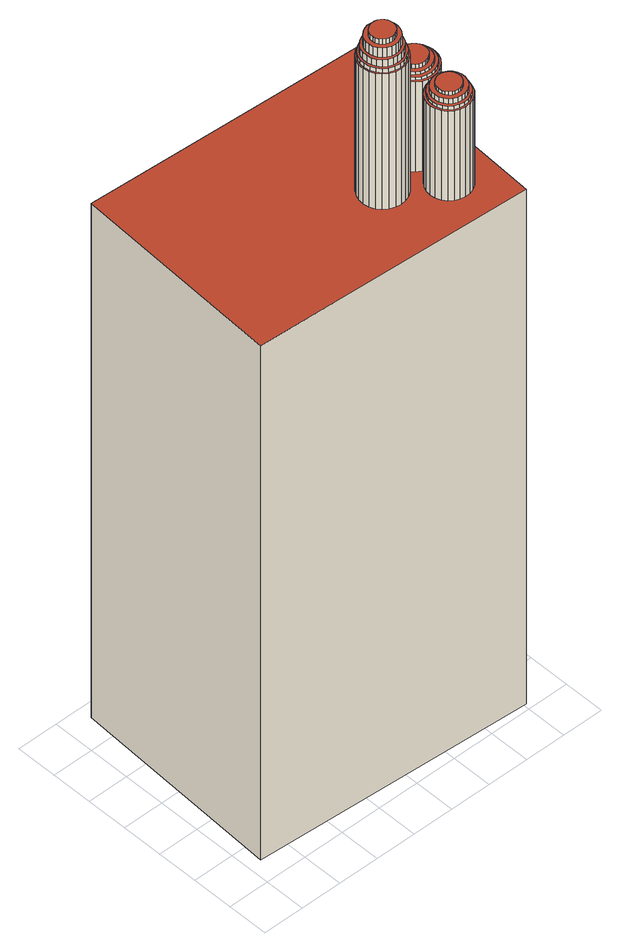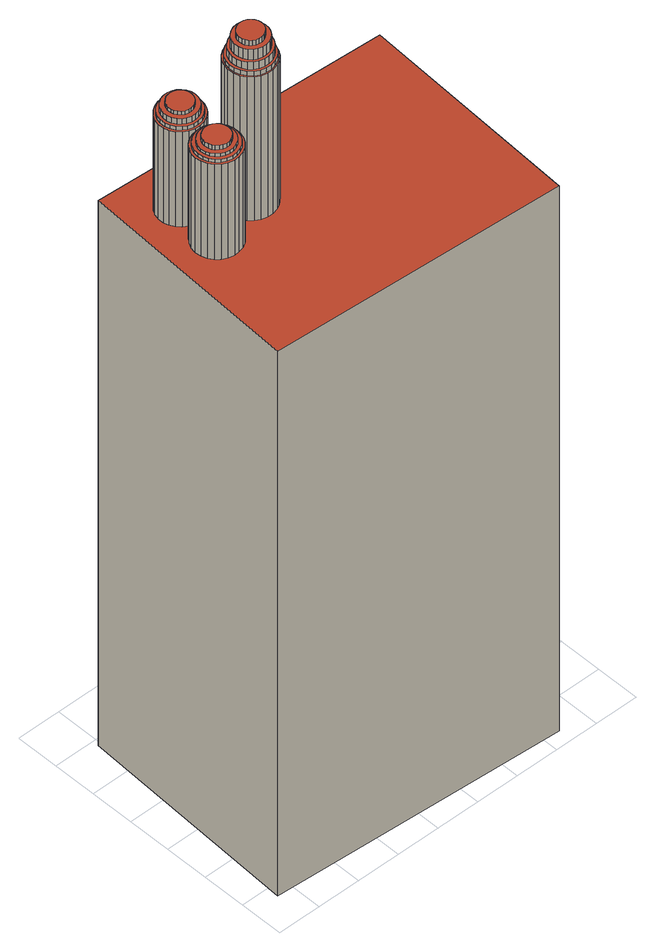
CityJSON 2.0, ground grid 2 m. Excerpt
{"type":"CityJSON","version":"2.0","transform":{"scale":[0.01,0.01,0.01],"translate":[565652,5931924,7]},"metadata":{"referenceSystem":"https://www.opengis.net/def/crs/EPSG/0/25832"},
"CityObjects":{
"building1":{"type":"Building","attributes":{"Grundfläche 2D":"138.914716","Grundhöhe NN":"7.517"},"children":["building1-1","building1-2","building1-3","building1-4","building1-5","building1-6","building1-7","building1-8","building1-9","building1-10","building1-11","building1-12","building1-13"],"geometry":[{"type":"Solid","lod":"3","boundaries":[[[[0,1,2,3]],[[2,1,4,5]],[[3,2,5,6]],[[0,3,6,7]],[[1,0,7,4]],[[5,4,7,6]]]],"semantics":{"surfaces":[{"type":"RoofSurface"},{"type":"WallSurface"},{"type":"GroundSurface"}],"values":[[0,1,1,1,1,2]]}}]},
"building1-1":{"type":"BuildingInstallation","parents":["building1"],"geometry":[{"type":"MultiSurface","lod":"3","boundaries":[[[8,9,10,11,12,13,14,15,16,17,18,19,20,21,22,23,24,25,26,27,28,29,30,31,32],[33,34,35,36,37,38,39,40,41,42,43,44,45,46,47,48,49,50,51,52,53,54,55,56,57]],[[17,16,58,59]],[[15,14,60,61]],[[16,15,61,58]],[[18,17,59,62]],[[19,18,62,63]],[[20,19,63,64]],[[21,20,64,65]],[[22,21,65,66]],[[23,22,66,67]],[[24,23,67,68]],[[25,24,68,69]],[[26,25,69,70]],[[27,26,70,71]],[[28,27,71,72]],[[29,28,72,73]],[[30,29,73,74]],[[31,30,74,75]],[[32,31,75,76]],[[8,32,76,77]],[[9,8,77,78]],[[10,9,78,79]],[[11,10,79,80]],[[12,11,80,81]],[[13,12,81,82]],[[14,13,82,60]]],"semantics":{"surfaces":[{"type":"RoofSurface"},{"type":"WallSurface"}],"values":[0,1,1,1,1,1,1,1,1,1,1,1,1,1,1,1,1,1,1,1,1,1,1,1,1,1]}}]},
"building1-2":{"type":"BuildingInstallation","parents":["building1"],"geometry":[{"type":"MultiSurface","lod":"3","boundaries":[[[83,84,85,86,87,88,89,90,91,92,93,94,95,96,97,98,99,100,101,102,103,104,105,106,107],[108,109,110,111,112,113,114,115,116,117,118,119,120,121,122,123,124,125,126,127,128,129,130,131,132]],[[86,85,46,45]],[[84,83,48,47]],[[85,84,47,46]],[[87,86,45,44]],[[88,87,44,43]],[[89,88,43,42]],[[90,89,42,41]],[[91,90,41,40]],[[92,91,40,39]],[[93,92,39,38]],[[94,93,38,37]],[[95,94,37,36]],[[96,95,36,35]],[[97,96,35,34]],[[98,97,34,33]],[[99,98,33,57]],[[100,99,57,56]],[[101,100,56,55]],[[102,101,55,54]],[[103,102,54,53]],[[104,103,53,52]],[[105,104,52,51]],[[106,105,51,50]],[[107,106,50,49]],[[83,107,49,48]]],"semantics":{"surfaces":[{"type":"RoofSurface"},{"type":"WallSurface"}],"values":[0,1,1,1,1,1,1,1,1,1,1,1,1,1,1,1,1,1,1,1,1,1,1,1,1,1]}}]},
"building1-3":{"type":"BuildingInstallation","parents":["building1"],"geometry":[{"type":"MultiSurface","lod":"3","boundaries":[[[133,134,135,136,137,138,139,140,141,142,143,144,145,146,147,148,149,150,151,152,153,154,155,156,157],[158,159,160,161,162,163,164,165,166,167,168,169,170,171,172,173,174,175,176,177,178,179,180,181,182]],[[183,184,142,141]],[[185,186,140,139]],[[186,183,141,140]],[[143,142,184,187]],[[187,188,144,143]],[[145,144,188,189]],[[146,145,189,190]],[[190,191,147,146]],[[191,192,148,147]],[[192,193,149,148]],[[193,194,150,149]],[[151,150,194,195]],[[195,196,152,151]],[[196,197,153,152]],[[197,198,154,153]],[[198,199,155,154]],[[199,200,156,155]],[[200,201,157,156]],[[133,157,201,202]],[[202,203,134,133]],[[135,134,203,204]],[[136,135,204,205]],[[205,206,137,136]],[[206,207,138,137]],[[207,185,139,138]]],"semantics":{"surfaces":[{"type":"RoofSurface"},{"type":"WallSurface"}],"values":[0,1,1,1,1,1,1,1,1,1,1,1,1,1,1,1,1,1,1,1,1,1,1,1,1,1]}}]},
"building1-4":{"type":"BuildingInstallation","parents":["building1"],"geometry":[{"type":"MultiSurface","lod":"3","boundaries":[[[208,209,210,211,212,213,214,215,216,217,218,219,220,221,222,223,224,225,226,227,228,229,230,231,232]],[[230,229,110,109]],[[231,230,109,108]],[[232,231,108,132]],[[214,213,126,125]],[[215,214,125,124]],[[213,212,127,126]],[[211,210,129,128]],[[212,211,128,127]],[[216,215,124,123]],[[217,216,123,122]],[[218,217,122,121]],[[219,218,121,120]],[[220,219,120,119]],[[221,220,119,118]],[[222,221,118,117]],[[223,222,117,116]],[[224,223,116,115]],[[225,224,115,114]],[[226,225,114,113]],[[227,226,113,112]],[[228,227,112,111]],[[229,228,111,110]],[[208,232,132,131]],[[209,208,131,130]],[[210,209,130,129]]],"semantics":{"surfaces":[{"type":"RoofSurface"},{"type":"WallSurface"}],"values":[0,1,1,1,1,1,1,1,1,1,1,1,1,1,1,1,1,1,1,1,1,1,1,1,1,1]}}]},
"building1-5":{"type":"BuildingInstallation","parents":["building1"],"geometry":[{"type":"MultiSurface","lod":"3","boundaries":[[[233,234,235,236,237,238,239,240,241,242,243,244,245,246,247,248,249,250,251,252,253,254,255,256,257]],[[238,237,258,259]],[[236,235,260,261]],[[237,236,261,258]],[[239,238,259,262]],[[240,239,262,263]],[[241,240,263,264]],[[242,241,264,265]],[[243,242,265,266]],[[244,243,266,267]],[[245,244,267,268]],[[246,245,268,269]],[[247,246,269,270]],[[248,247,270,271]],[[249,248,271,272]],[[250,249,272,273]],[[251,250,273,274]],[[252,251,274,275]],[[253,252,275,276]],[[254,253,276,277]],[[255,254,277,278]],[[256,255,278,279]],[[257,256,279,280]],[[233,257,280,281]],[[234,233,281,282]],[[235,234,282,260]]],"semantics":{"surfaces":[{"type":"RoofSurface"},{"type":"WallSurface"}],"values":[0,1,1,1,1,1,1,1,1,1,1,1,1,1,1,1,1,1,1,1,1,1,1,1,1,1]}}]},
"building1-6":{"type":"BuildingInstallation","parents":["building1"],"geometry":[{"type":"MultiSurface","lod":"3","boundaries":[[[283,284,285,286,287,288,289,290,291,292,293,294,295,296,297,298,299,300,301,302,303,304,305,306,307],[308,309,310,311,312,313,314,315,316,317,318,319,320,321,322,323,324,325,326,327,328,329,330,331,332]],[[333,334,290,289]],[[335,336,288,287]],[[336,333,289,288]],[[334,337,291,290]],[[337,338,292,291]],[[338,339,293,292]],[[339,340,294,293]],[[340,341,295,294]],[[341,342,296,295]],[[342,343,297,296]],[[343,344,298,297]],[[344,345,299,298]],[[300,299,345,346]],[[346,347,301,300]],[[347,348,302,301]],[[348,349,303,302]],[[349,350,304,303]],[[350,351,305,304]],[[306,305,351,352]],[[352,353,307,306]],[[353,354,283,307]],[[354,355,284,283]],[[355,356,285,284]],[[356,357,286,285]],[[357,335,287,286]]],"semantics":{"surfaces":[{"type":"RoofSurface"},{"type":"WallSurface"}],"values":[0,1,1,1,1,1,1,1,1,1,1,1,1,1,1,1,1,1,1,1,1,1,1,1,1,1]}}]},
"building1-7":{"type":"BuildingInstallation","parents":["building1"],"geometry":[{"type":"MultiSurface","lod":"3","boundaries":[[[358,359,360,361,362,363,364,365,366,367,368,369,370,371,372,373,374,375,376,377,378,379,380,381,382],[383,384,385,386,387,388,389,390,391,392,393,394,395,396,397,398,399,400,401,402,403,404,405,406,407]],[[365,364,408,409]],[[363,362,410,411]],[[364,363,411,408]],[[366,365,409,412]],[[367,366,412,413]],[[368,367,413,414]],[[369,368,414,415]],[[370,369,415,416]],[[371,370,416,417]],[[372,371,417,418]],[[373,372,418,419]],[[374,373,419,420]],[[375,374,420,421]],[[376,375,421,422]],[[377,376,422,423]],[[378,377,423,424]],[[379,378,424,425]],[[380,379,425,426]],[[381,380,426,427]],[[382,381,427,428]],[[358,382,428,429]],[[359,358,429,430]],[[360,359,430,431]],[[361,360,431,432]],[[362,361,432,410]]],"semantics":{"surfaces":[{"type":"RoofSurface"},{"type":"WallSurface"}],"values":[0,1,1,1,1,1,1,1,1,1,1,1,1,1,1,1,1,1,1,1,1,1,1,1,1,1]}}]},
"building1-8":{"type":"BuildingInstallation","parents":["building1"],"geometry":[{"type":"MultiSurface","lod":"3","boundaries":[[[433,434,435,436,437,438,439,440,441,442,443,444,445,446,447,448,449,450,451,452,453,454,455,456,457],[276,275,274,273,272,271,270,269,268,267,266,265,264,263,262,259,258,261,260,282,281,280,279,278,277]],[[439,438,400,399]],[[437,436,402,401]],[[438,437,401,400]],[[440,439,399,398]],[[441,440,398,397]],[[442,441,397,396]],[[443,442,396,395]],[[444,443,395,394]],[[445,444,394,393]],[[446,445,393,392]],[[447,446,392,391]],[[448,447,391,390]],[[449,448,390,389]],[[450,449,389,388]],[[451,450,388,387]],[[452,451,387,386]],[[453,452,386,385]],[[454,453,385,384]],[[455,454,384,383]],[[456,455,383,407]],[[457,456,407,406]],[[433,457,406,405]],[[434,433,405,404]],[[435,434,404,403]],[[436,435,403,402]]],"semantics":{"surfaces":[{"type":"RoofSurface"},{"type":"WallSurface"}],"values":[0,1,1,1,1,1,1,1,1,1,1,1,1,1,1,1,1,1,1,1,1,1,1,1,1,1]}}]},
"building1-9":{"type":"BuildingInstallation","parents":["building1"],"geometry":[{"type":"MultiSurface","lod":"3","boundaries":[[[458,459,460,461,462,463,464,465,466,467,468,469,470,471,472,473,474,475,476,477,478,479,480,481,482],[428,427,426,425,424,423,422,421,420,419,418,417,416,415,414,413,412,409,408,411,410,432,431,430,429]],[[462,461,324,323]],[[460,459,326,325]],[[461,460,325,324]],[[463,462,323,322]],[[464,463,322,321]],[[465,464,321,320]],[[466,465,320,319]],[[467,466,319,318]],[[468,467,318,317]],[[469,468,317,316]],[[470,469,316,315]],[[471,470,315,314]],[[472,471,314,313]],[[473,472,313,312]],[[474,473,312,311]],[[475,474,311,310]],[[476,475,310,309]],[[477,476,309,308]],[[478,477,308,332]],[[479,478,332,331]],[[480,479,331,330]],[[481,480,330,329]],[[482,481,329,328]],[[458,482,328,327]],[[459,458,327,326]]],"semantics":{"surfaces":[{"type":"RoofSurface"},{"type":"WallSurface"}],"values":[0,1,1,1,1,1,1,1,1,1,1,1,1,1,1,1,1,1,1,1,1,1,1,1,1,1]}}]},
"building1-10":{"type":"BuildingInstallation","parents":["building1"],"geometry":[{"type":"MultiSurface","lod":"3","boundaries":[[[483,484,485,486,487,488,489,490,491,492,493,494,495,496,497,498,499,500,501,502,503,504,505,506,507],[79,78,77,76,75,74,73,72,71,70,69,68,67,66,65,64,63,62,59,58,61,60,82,81,80]],[[486,485,508,509]],[[484,483,510,511]],[[485,484,511,508]],[[487,486,509,512]],[[488,487,512,513]],[[489,488,513,514]],[[490,489,514,515]],[[491,490,515,516]],[[492,491,516,517]],[[493,492,517,518]],[[494,493,518,519]],[[495,494,519,520]],[[496,495,520,521]],[[497,496,521,522]],[[498,497,522,523]],[[499,498,523,524]],[[500,499,524,525]],[[501,500,525,526]],[[502,501,526,527]],[[503,502,527,528]],[[504,503,528,529]],[[505,504,529,530]],[[506,505,530,531]],[[507,506,531,532]],[[483,507,532,510]]],"semantics":{"surfaces":[{"type":"RoofSurface"},{"type":"WallSurface"}],"values":[0,1,1,1,1,1,1,1,1,1,1,1,1,1,1,1,1,1,1,1,1,1,1,1,1,1]}}]},
"building1-11":{"type":"BuildingInstallation","parents":["building1"],"geometry":[{"type":"MultiSurface","lod":"3","boundaries":[[[533,534,535,536,537,538,539,540,541,542,543,544,545,546,547,548,549,550,551,552,553,554,555,556,557],[558,559,560,561,562,563,564,565,566,567,568,569,570,571,572,573,574,575,576,577,578,579,580,581,582]],[[555,554,180,179]],[[556,555,179,178]],[[557,556,178,177]],[[538,537,172,171]],[[536,535,174,173]],[[537,536,173,172]],[[539,538,171,170]],[[540,539,170,169]],[[541,540,169,168]],[[542,541,168,167]],[[543,542,167,166]],[[544,543,166,165]],[[545,544,165,164]],[[546,545,164,163]],[[547,546,163,162]],[[548,547,162,161]],[[549,548,161,160]],[[550,549,160,159]],[[551,550,159,158]],[[552,551,158,182]],[[553,552,182,181]],[[554,553,181,180]],[[533,557,177,176]],[[534,533,176,175]],[[535,534,175,174]]],"semantics":{"surfaces":[{"type":"RoofSurface"},{"type":"WallSurface"}],"values":[0,1,1,1,1,1,1,1,1,1,1,1,1,1,1,1,1,1,1,1,1,1,1,1,1,1]}}]},
"building1-12":{"type":"BuildingInstallation","parents":["building1"],"geometry":[{"type":"MultiSurface","lod":"3","boundaries":[[[583,584,585,586,587,588,589,590,591,592,593,594,595,596,597,598,599,600,601,602,603,604,605,606,607]],[[594,593,608,609]],[[595,594,609,610]],[[596,595,610,611]],[[597,596,611,612]],[[592,591,613,614]],[[593,592,614,608]],[[598,597,612,615]],[[599,598,615,616]],[[600,599,616,617]],[[601,600,617,618]],[[602,601,618,619]],[[603,602,619,620]],[[604,603,620,621]],[[605,604,621,622]],[[606,605,622,623]],[[607,606,623,624]],[[583,607,624,625]],[[584,583,625,626]],[[585,584,626,627]],[[586,585,627,628]],[[587,586,628,629]],[[588,587,629,630]],[[589,588,630,631]],[[590,589,631,632]],[[591,590,632,613]]],"semantics":{"surfaces":[{"type":"RoofSurface"},{"type":"WallSurface"}],"values":[0,1,1,1,1,1,1,1,1,1,1,1,1,1,1,1,1,1,1,1,1,1,1,1,1,1]}}]},
"building1-13":{"type":"BuildingInstallation","parents":["building1"],"geometry":[{"type":"MultiSurface","lod":"3","boundaries":[[[633,634,635,636,637,638,639,640,641,642,643,644,645,646,647,648,649,650,651,652,653,654,655,656,657],[629,628,627,626,625,624,623,622,621,620,619,618,617,616,615,612,611,610,609,608,614,613,632,631,630]],[[643,642,568,567]],[[644,643,567,566]],[[645,644,566,565]],[[656,655,580,579]],[[657,656,579,578]],[[633,657,578,577]],[[636,635,575,574]],[[634,633,577,576]],[[635,634,576,575]],[[637,636,574,573]],[[638,637,573,572]],[[639,638,572,571]],[[640,639,571,570]],[[641,640,570,569]],[[642,641,569,568]],[[646,645,565,564]],[[647,646,564,563]],[[648,647,563,562]],[[649,648,562,561]],[[650,649,561,560]],[[651,650,560,559]],[[652,651,559,558]],[[653,652,558,582]],[[654,653,582,581]],[[655,654,581,580]]],"semantics":{"surfaces":[{"type":"RoofSurface"},{"type":"WallSurface"}],"values":[0,1,1,1,1,1,1,1,1,1,1,1,1,1,1,1,1,1,1,1,1,1,1,1,1,1]}}]}
},
"vertices":[
[126,1133,2872],[65,106,2872],[1413,27,2872],[1473,1054,2872],[65,106,52],[1413,27,52],[1473,1054,52],[126,1133,52],
[1304,228,3381],[1309,250,3381],[1309,273,3381],[1303,295,3381],[1292,315,3381],[1276,332,3381],[1257,343,3381],[1235,350,3381],[1212,351,3381],[1190,347,3381],[1169,337,3381],[1152,322,3381],[1139,304,3381],[1131,283,3381],[1128,260,3381],[1131,237,3381],[1140,216,3381],[1153,198,3381],[1171,183,3381],[1192,174,3381],[1214,170,3381],[1237,172,3381],[1259,179,3381],[1278,191,3381],[1293,208,3381],[1234,185,3381],[1215,184,3381],[1196,187,3381],[1178,195,3381],[1163,207,3381],[1152,223,3381],[1144,241,3381],[1142,260,3381],[1144,279,3381],[1151,297,3381],[1162,313,3381],[1177,326,3381],[1194,334,3381],[1213,338,3381],[1233,337,3381],[1251,331,3381],[1268,321,3381],[1281,307,3381],[1291,290,3381],[1296,271,3381],[1296,252,3381],[1291,233,3381],[1282,216,3381],[1269,202,3381],[1253,191,3381],[1212,351,3363],[1190,347,3363],[1257,343,3363],[1235,350,3363],[1169,337,3363],[1152,322,3363],[1139,304,3363],[1131,283,3363],[1128,260,3363],[1131,237,3363],[1140,216,3363],[1153,198,3363],[1171,183,3363],[1192,174,3363],[1214,170,3363],[1237,172,3363],[1259,179,3363],[1278,191,3363],[1293,208,3363],[1304,228,3363],[1309,250,3363],[1309,273,3363],[1303,295,3363],[1292,315,3363],[1276,332,3363],
[1251,331,3408],[1233,337,3408],[1213,338,3408],[1194,334,3408],[1177,326,3408],[1162,313,3408],[1151,297,3408],[1144,279,3408],[1142,260,3408],[1144,241,3408],[1152,223,3408],[1163,207,3408],[1178,195,3408],[1196,187,3408],[1215,184,3408],[1234,185,3408],[1253,191,3408],[1269,202,3408],[1282,216,3408],[1291,233,3408],[1296,252,3408],[1296,271,3408],[1291,290,3408],[1281,307,3408],[1268,321,3408],[1274,268,3408],[1275,254,3408],[1271,241,3408],[1265,228,3408],[1255,218,3408],[1243,210,3408],[1230,206,3408],[1216,205,3408],[1202,207,3408],[1190,213,3408],[1179,222,3408],[1170,233,3408],[1165,246,3408],[1163,260,3408],[1165,274,3408],[1170,287,3408],[1178,299,3408],[1189,308,3408],[1201,314,3408],[1215,317,3408],[1229,316,3408],[1242,312,3408],[1254,304,3408],[1264,294,3408],[1271,282,3408],
[1336,445,3363],[1340,471,3363],[1337,497,3363],[1328,522,3363],[1313,544,3363],[1294,561,3363],[1270,573,3363],[1244,579,3363],[1218,578,3363],[1193,571,3363],[1170,557,3363],[1152,538,3363],[1138,516,3363],[1131,490,3363],[1130,464,3363],[1136,438,3363],[1148,415,3363],[1165,395,3363],[1187,380,3363],[1212,372,3363],[1238,369,3363],[1264,373,3363],[1288,384,3363],[1309,400,3363],[1325,421,3363],[1283,393,3363],[1261,384,3363],[1238,380,3363],[1214,382,3363],[1192,390,3363],[1173,404,3363],[1157,421,3363],[1146,442,3363],[1141,465,3363],[1142,489,3363],[1148,511,3363],[1160,532,3363],[1177,548,3363],[1197,560,3363],[1220,567,3363],[1243,568,3363],[1266,563,3363],[1287,552,3363],[1305,537,3363],[1318,517,3363],[1326,495,3363],[1329,471,3363],[1325,448,3363],[1316,426,3363],[1301,408,3363],[1218,578,2872],[1193,571,2872],[1270,573,2872],[1244,579,2872],[1170,557,2872],[1152,538,2872],[1138,516,2872],[1131,490,2872],[1130,464,2872],[1136,438,2872],[1148,415,2872],[1165,395,2872],[1187,380,2872],[1212,372,2872],[1238,369,2872],[1264,373,2872],[1288,384,2872],[1309,400,2872],[1325,421,2872],[1336,445,2872],[1340,471,2872],[1337,497,2872],[1328,522,2872],[1313,544,2872],[1294,561,2872],
[1264,294,3426],[1254,304,3426],[1242,312,3426],[1229,316,3426],[1215,317,3426],[1201,314,3426],[1189,308,3426],[1178,299,3426],[1170,287,3426],[1165,274,3426],[1163,260,3426],[1165,246,3426],[1170,233,3426],[1179,222,3426],[1190,213,3426],[1202,207,3426],[1216,205,3426],[1230,206,3426],[1243,210,3426],[1255,218,3426],[1265,228,3426],[1271,241,3426],[1275,254,3426],[1274,268,3426],[1271,282,3426],
[1046,444,3753],[1036,454,3753],[1024,461,3753],[1010,464,3753],[996,464,3753],[983,461,3753],[971,455,3753],[960,445,3753],[953,434,3753],[948,421,3753],[947,407,3753],[949,393,3753],[955,380,3753],[964,370,3753],[975,361,3753],[988,356,3753],[1002,354,3753],[1015,355,3753],[1028,360,3753],[1040,368,3753],[1049,379,3753],[1055,391,3753],[1058,405,3753],[1057,419,3753],[1053,432,3753],[996,464,3726],[983,461,3726],[1024,461,3726],[1010,464,3726],[971,455,3726],[960,445,3726],[953,434,3726],[948,421,3726],[947,407,3726],[949,393,3726],[955,380,3726],[964,370,3726],[975,361,3726],[988,356,3726],[1002,354,3726],[1015,355,3726],[1028,360,3726],[1040,368,3726],[1049,379,3726],[1055,391,3726],[1058,405,3726],[1057,419,3726],[1053,432,3726],[1046,444,3726],[1036,454,3726],
[1109,428,3614],[1101,454,3614],[1087,477,3614],[1067,496,3614],[1044,509,3614],[1018,516,3614],[991,517,3614],[964,510,3614],[941,498,3614],[920,479,3614],[906,457,3614],[897,431,3614],[895,404,3614],[899,378,3614],[910,353,3614],[927,332,3614],[949,316,3614],[974,305,3614],[1001,301,3614],[1028,304,3614],[1053,314,3614],[1075,329,3614],[1093,350,3614],[1104,374,3614],[1110,401,3614],[1087,354,3614],[1070,335,3614],[1049,320,3614],[1026,311,3614],[1001,308,3614],[976,312,3614],[952,322,3614],[932,337,3614],[916,357,3614],[906,380,3614],[902,405,3614],[904,430,3614],[912,454,3614],[926,475,3614],[945,492,3614],[967,504,3614],[992,510,3614],[1017,509,3614],[1041,503,3614],[1063,490,3614],[1081,472,3614],[1094,451,3614],[1102,427,3614],[1103,401,3614],[1098,377,3614],[991,517,2872],[964,510,2872],[1044,509,2872],[1018,516,2872],[941,498,2872],[920,479,2872],[906,457,2872],[897,431,2872],[895,404,2872],[899,378,2872],[910,353,2872],[927,332,2872],[949,316,2872],[974,305,2872],[1001,301,2872],[1028,304,2872],[1053,314,2872],[1075,329,2872],[1093,350,2872],[1104,374,2872],[1110,401,2872],[1109,428,2872],[1101,454,2872],[1087,477,2872],[1067,496,2872],
[1091,425,3674],[1084,446,3674],[1072,465,3674],[1056,481,3674],[1037,492,3674],[1015,498,3674],[993,498,3674],[971,493,3674],[951,483,3674],[934,468,3674],[922,449,3674],[915,428,3674],[913,405,3674],[917,383,3674],[926,363,3674],[940,345,3674],[958,332,3674],[979,323,3674],[1001,320,3674],[1023,322,3674],[1044,330,3674],[1062,343,3674],[1077,360,3674],[1087,380,3674],[1092,402,3674],[1075,384,3674],[1067,367,3674],[1054,353,3674],[1038,342,3674],[1020,335,3674],[1001,333,3674],[982,335,3674],[964,343,3674],[949,354,3674],[937,369,3674],[929,387,3674],[926,406,3674],[927,425,3674],[934,443,3674],[944,459,3674],[958,472,3674],[975,481,3674],[994,486,3674],[1013,485,3674],[1032,480,3674],[1049,471,3674],[1062,457,3674],[1072,441,3674],[1078,422,3674],[1079,403,3674],[993,498,3636],[971,493,3636],[1037,492,3636],[1015,498,3636],[951,483,3636],[934,468,3636],[922,449,3636],[915,428,3636],[913,405,3636],[917,383,3636],[926,363,3636],[940,345,3636],[958,332,3636],[979,323,3636],[1001,320,3636],[1023,322,3636],[1044,330,3636],[1062,343,3636],[1077,360,3636],[1087,380,3636],[1092,402,3636],[1091,425,3636],[1084,446,3636],[1072,465,3636],[1056,481,3636],
[1072,441,3726],[1062,457,3726],[1049,471,3726],[1032,480,3726],[1013,485,3726],[994,486,3726],[975,481,3726],[958,472,3726],[944,459,3726],[934,443,3726],[927,425,3726],[926,406,3726],[929,387,3726],[937,369,3726],[949,354,3726],[964,343,3726],[982,335,3726],[1001,333,3726],[1020,335,3726],[1038,342,3726],[1054,353,3726],[1067,367,3726],[1075,384,3726],[1079,403,3726],[1078,422,3726],
[1063,490,3636],[1041,503,3636],[1017,509,3636],[992,510,3636],[967,504,3636],[945,492,3636],[926,475,3636],[912,454,3636],[904,430,3636],[902,405,3636],[906,380,3636],[916,357,3636],[932,337,3636],[952,322,3636],[976,312,3636],[1001,308,3636],[1026,311,3636],[1049,320,3636],[1070,335,3636],[1087,354,3636],[1098,377,3636],[1103,401,3636],[1102,427,3636],[1094,451,3636],[1081,472,3636],
[1261,353,3363],[1237,360,3363],[1212,361,3363],[1187,356,3363],[1164,345,3363],[1145,329,3363],[1130,308,3363],[1121,285,3363],[1118,260,3363],[1122,235,3363],[1131,211,3363],[1146,191,3363],[1166,175,3363],[1189,164,3363],[1214,160,3363],[1239,162,3363],[1263,170,3363],[1284,184,3363],[1301,202,3363],[1313,225,3363],[1319,249,3363],[1319,275,3363],[1312,299,3363],[1300,321,3363],[1282,339,3363],[1212,361,2872],[1187,356,2872],[1261,353,2872],[1237,360,2872],[1164,345,2872],[1145,329,2872],[1130,308,2872],[1121,285,2872],[1118,260,2872],[1122,235,2872],[1131,211,2872],[1146,191,2872],[1166,175,2872],[1189,164,2872],[1214,160,2872],[1239,162,2872],[1263,170,2872],[1284,184,2872],[1301,202,2872],[1313,225,2872],[1319,249,2872],[1319,275,2872],[1312,299,2872],[1300,321,2872],[1282,339,2872],
[1305,537,3378],[1287,552,3378],[1266,563,3378],[1243,568,3378],[1220,567,3378],[1197,560,3378],[1177,548,3378],[1160,532,3378],[1148,511,3378],[1142,489,3378],[1141,465,3378],[1146,442,3378],[1157,421,3378],[1173,404,3378],[1192,390,3378],[1214,382,3378],[1238,380,3378],[1261,384,3378],[1283,393,3378],[1301,408,3378],[1316,426,3378],[1325,448,3378],[1329,471,3378],[1326,495,3378],[1318,517,3378],[1310,453,3378],[1302,434,3378],[1290,419,3378],[1275,407,3378],[1257,399,3378],[1237,396,3378],[1218,398,3378],[1199,404,3378],[1183,415,3378],[1170,430,3378],[1161,447,3378],[1157,467,3378],[1157,486,3378],[1163,505,3378],[1173,522,3378],[1186,536,3378],[1203,546,3378],[1222,552,3378],[1242,552,3378],[1261,548,3378],[1279,539,3378],[1293,526,3378],[1305,510,3378],[1311,492,3378],[1313,472,3378],
[1276,433,3415],[1285,445,3415],[1291,458,3415],[1293,472,3415],[1291,487,3415],[1286,501,3415],[1278,513,3415],[1267,522,3415],[1254,529,3415],[1240,532,3415],[1225,532,3415],[1211,527,3415],[1199,520,3415],[1189,510,3415],[1181,497,3415],[1177,483,3415],[1177,469,3415],[1180,454,3415],[1187,441,3415],[1196,430,3415],[1208,422,3415],[1222,417,3415],[1237,416,3415],[1251,418,3415],[1264,424,3415],[1225,532,3393],[1211,527,3393],[1199,520,3393],[1189,510,3393],[1181,497,3393],[1254,529,3393],[1240,532,3393],[1177,483,3393],[1177,469,3393],[1180,454,3393],[1187,441,3393],[1196,430,3393],[1208,422,3393],[1222,417,3393],[1237,416,3393],[1251,418,3393],[1264,424,3393],[1276,433,3393],[1285,445,3393],[1291,458,3393],[1293,472,3393],[1291,487,3393],[1286,501,3393],[1278,513,3393],[1267,522,3393],
[1261,548,3393],[1242,552,3393],[1222,552,3393],[1203,546,3393],[1186,536,3393],[1173,522,3393],[1163,505,3393],[1157,486,3393],[1157,467,3393],[1161,447,3393],[1170,430,3393],[1183,415,3393],[1199,404,3393],[1218,398,3393],[1237,396,3393],[1257,399,3393],[1275,407,3393],[1290,419,3393],[1302,434,3393],[1310,453,3393],[1313,472,3393],[1311,492,3393],[1305,510,3393],[1293,526,3393],[1279,539,3393]
]}
